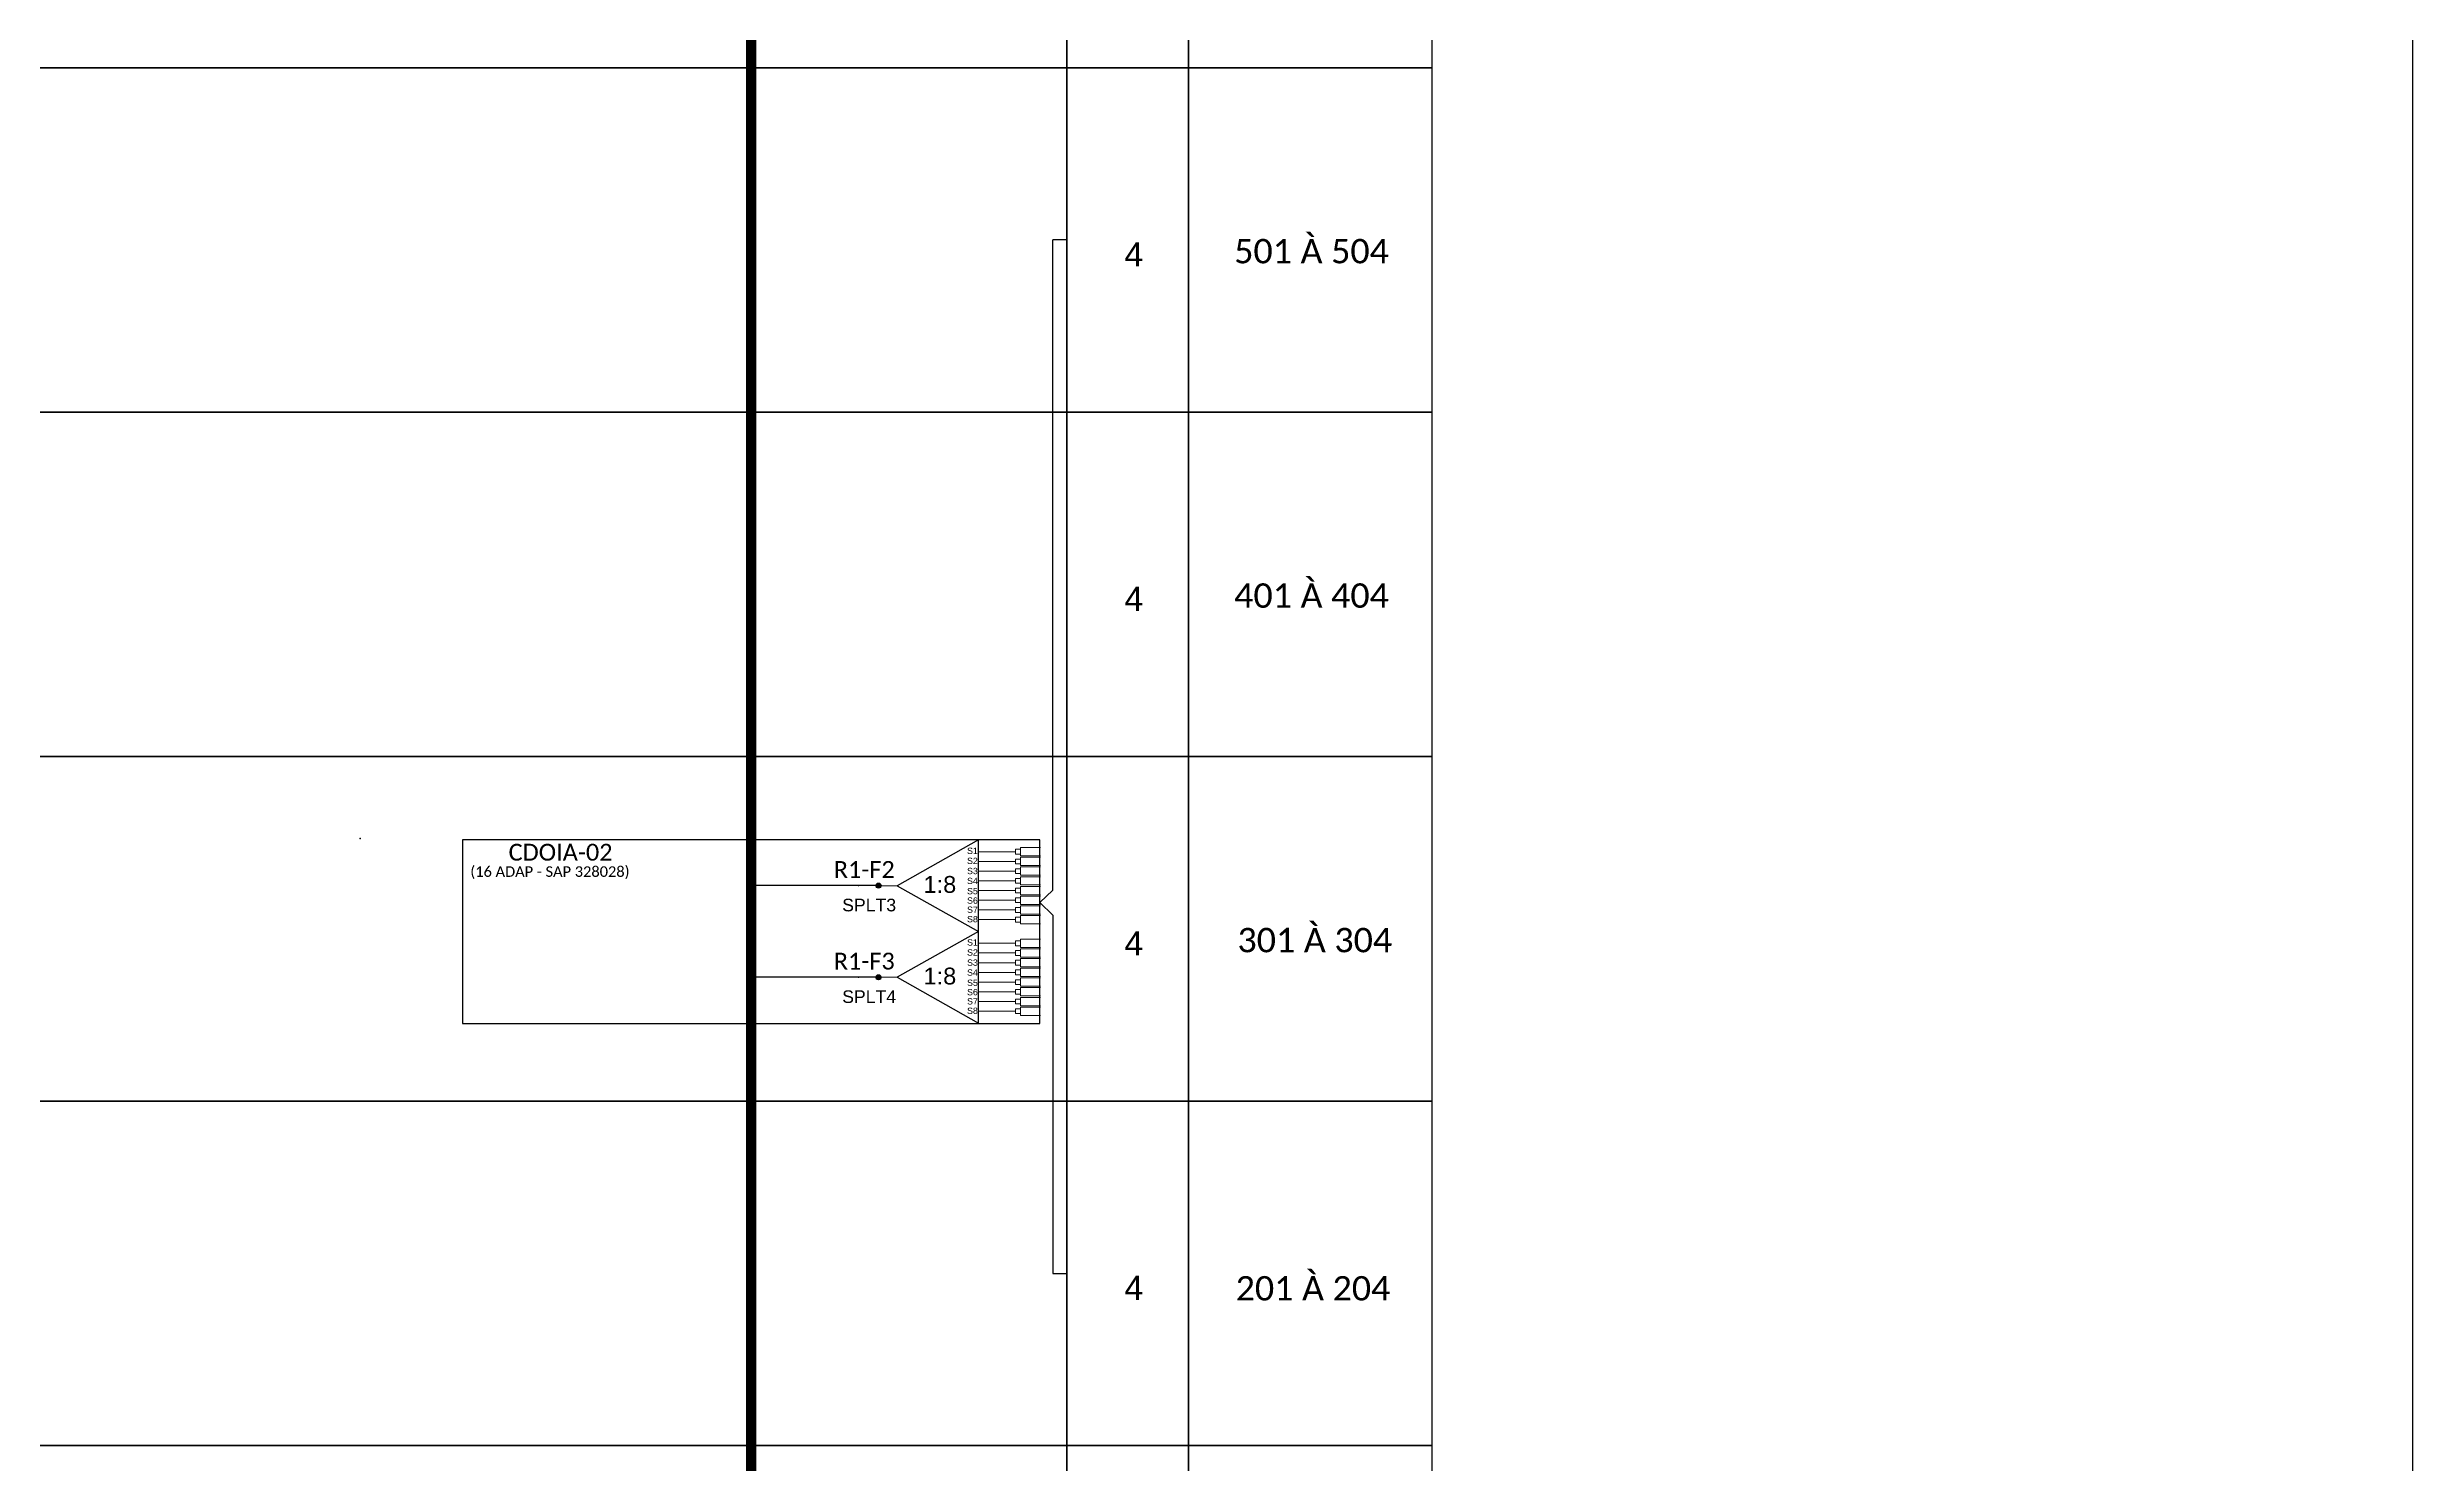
# Model space of a CAD drawing. Header units: inches. Extents: x 1611 to 3397, y 1190 to 1784.
# Drawn here: x 3171.9 to 3396.8, y 1347.4 to 1482.1 of the extents above; entities that cross this region are included whole.
import ezdxf
from ezdxf.enums import TextEntityAlignment as Align

# ---------------------------------------------------------------- set-up
doc = ezdxf.new("R2010")
doc.units = ezdxf.units.IN
doc.header["$MEASUREMENT"] = 0
doc.styles.add('ARIAL', font='arial.ttf')
doc.styles.add('WMF-Calibri0', font='calibri.ttf')

# ---------------------------------------------------------------- blocks, each defined once
blk = doc.blocks.new('A$C415C251F')
at = {"color": 3}
blk.add_point((0, 0), dxfattribs=at)
blk = doc.blocks.new('LEG_CDOIA8_C-SPLT_ESQ')
at = {"color": 3, "extrusion": (0, 0, -1), "xscale": -1, "zscale": -1}
blk.add_blockref('A$C415C251F', (0, 0), dxfattribs=at)
at = {"color": 1, "style": 'WMF-Calibri0', "flags": 4}
blk.add_attdef('CDO', (21.44, -2.61), '', height=2, dxfattribs=at)
blk.add_attdef('MODELO', text='', height=1.5, dxfattribs=at).set_placement((22.54, -4.54), align=Align.CENTER)
at = {"style": 'ARIAL', "flags": 4}
blk.add_attdef('SPLITAGEM', text='', height=1.5, dxfattribs=at).set_placement((18.61, -12.59), align=Align.CENTER)
blk = doc.blocks.new('SPLT_1-8_SC-APC')
at = {"color": 1}
blk.add_lwpolyline([(-7.37, -2.1), (-17.04, -7.55), (-7.37, -13), (-7.37, -2.1)], dxfattribs=at)
at = {"color": 3, "lineweight": 0}
for points in [[(-2.99, -3.51), (-7.37, -3.51)], [(-7.37, -4.66), (-2.99, -4.66)], [(-2.41, -3.02), (-2.41, -4)], [(-2.41, -3.02), (0, -3.02)], [(-2.41, -4), (0, -4)], [(-2.41, -4.17), (-2.41, -5.16)], [(-2.41, -4.17), (0, -4.17)], [(-2.41, -5.16), (0, -5.16)], [(-2.41, -5.32), (-2.41, -6.31)], [(-2.41, -5.32), (0, -5.32)], [(-7.37, -5.82), (-2.99, -5.82)], [(-7.37, -6.97), (-2.99, -6.97)], [(-7.37, -8.12), (-2.99, -8.12)], [(-2.41, -6.31), (0, -6.31)], [(-2.41, -6.48), (-2.41, -7.46)], [(-2.41, -6.48), (0, -6.48)], [(-2.41, -7.46), (0, -7.46)], [(-2.41, -7.63), (-2.41, -8.62)], [(-2.41, -7.63), (0, -7.63)], [(-7.37, -9.28), (-2.99, -9.28)], [(-7.37, -10.43), (-2.99, -10.43)], [(-2.41, -8.62), (0, -8.62)], [(-2.41, -8.78), (-2.41, -9.77)], [(-2.41, -8.78), (0, -8.78)], [(-2.41, -9.77), (0, -9.77)], [(-2.41, -9.94), (-2.41, -10.92)], [(-2.41, -9.94), (0, -9.94)], [(-2.41, -10.92), (0, -10.92)], [(-2.41, -11.09), (-2.41, -12.08)], [(-2.41, -11.09), (0, -11.09)], [(-7.37, -11.58), (-2.99, -11.58)], [(-2.41, -12.08), (0, -12.08)]]:
    blk.add_lwpolyline(points, dxfattribs=at)
for points in [[(-2.99, -3.22), (-2.41, -3.22), (-2.41, -3.8), (-2.99, -3.8)], [(-2.99, -4.38), (-2.41, -4.38), (-2.41, -4.95), (-2.99, -4.95)], [(-2.99, -5.53), (-2.41, -5.53), (-2.41, -6.1), (-2.99, -6.1)], [(-2.99, -6.68), (-2.41, -6.68), (-2.41, -7.26), (-2.99, -7.26)], [(-2.99, -7.84), (-2.41, -7.84), (-2.41, -8.41), (-2.99, -8.41)], [(-2.99, -8.99), (-2.41, -8.99), (-2.41, -9.56), (-2.99, -9.56)], [(-2.99, -10.14), (-2.41, -10.14), (-2.41, -10.72), (-2.99, -10.72)], [(-2.99, -11.3), (-2.41, -11.3), (-2.41, -11.87), (-2.99, -11.87)]]:
    blk.add_lwpolyline(points, close=True, dxfattribs=at)
at = {"color": 1, "lineweight": 0}
blk.add_lwpolyline([(-17.04, -7.55), (-19.26, -7.55)], dxfattribs=at)
at = {"color": 1, "style": 'ARIAL'}
for s, height, p in [('S1', 0.75, (-8.74, -3.78)), ('S2', 0.75, (-8.74, -4.97)), ('S3', 0.75, (-8.74, -6.18)), ('1:8', 2, (-13.91, -8.4)), ('S4', 0.75, (-8.74, -7.36)), ('S5', 0.75, (-8.74, -8.57)), ('S6', 0.75, (-8.74, -9.69)), ('S7', 0.75, (-8.74, -10.78)), ('S8', 0.75, (-8.74, -11.9))]:
    blk.add_text(s, height=height, dxfattribs=at).set_placement(p)
blk = doc.blocks.new('SPLITTER_')
blk.add_point((0, 0))
at = {"style": 'ARIAL', "flags": 4}
blk.add_attdef('SPLT', (0, -3.26), '', height=1.5, dxfattribs=at)

msp = doc.modelspace()

# ---------------------------------------------------------------- hatches: boundary and pattern name
h = msp.add_hatch(color=3)
h.dxf.hatch_style = 1
edge = h.paths.add_edge_path()
edge.add_arc((3250.93, 1402.38), 0.242, 0, 360)
h = msp.add_hatch(color=3)
h.dxf.hatch_style = 1
edge = h.paths.add_edge_path()
edge.add_arc((3250.93, 1393.66), 0.242, 0, 360)

# ---------------------------------------------------------------- linework, layer by layer
at = {"color": 5}
for p, q in [((3250.93, 1402.38), (3238.91, 1402.38)), ((3250.93, 1393.66), (3238.91, 1393.66))]:
    msp.add_line(p, q, dxfattribs=at)
msp.add_lwpolyline([(2558.19, 1190.38), (3396.76, 1190.38), (3396.76, 1784.38), (2558.19, 1784.38), (2558.19, 1190.38)])
at = {"color": 5, "const_width": 1}
msp.add_lwpolyline([(3238.82, 1691.84), (3238.82, 1254.05), (3229.04, 1254.05)], dxfattribs=at)
for points in [[(3039.8, 1512.87), (3268.83, 1512.87), (3268.83, 1480.12), (3039.8, 1480.12)], [(3268.83, 1512.87), (3280.4, 1512.87), (3280.4, 1480.12), (3268.83, 1480.12)], [(3280.4, 1512.87), (3303.54, 1512.87), (3303.54, 1480.12), (3280.4, 1480.12)], [(3039.8, 1480.12), (3268.83, 1480.12), (3268.83, 1447.38), (3039.8, 1447.38)], [(3268.83, 1480.12), (3280.4, 1480.12), (3280.4, 1447.38), (3268.83, 1447.38)], [(3280.4, 1480.12), (3303.54, 1480.12), (3303.54, 1447.38), (3280.4, 1447.38)], [(3039.8, 1447.38), (3268.83, 1447.38), (3268.83, 1414.64), (3039.8, 1414.64)], [(3268.83, 1447.38), (3280.4, 1447.38), (3280.4, 1414.64), (3268.83, 1414.64)], [(3280.4, 1447.38), (3303.54, 1447.38), (3303.54, 1414.64), (3280.4, 1414.64)], [(3039.8, 1414.64), (3268.83, 1414.64), (3268.83, 1381.89), (3039.8, 1381.89)], [(3268.83, 1414.64), (3280.4, 1414.64), (3280.4, 1381.89), (3268.83, 1381.89)], [(3280.4, 1414.64), (3303.54, 1414.64), (3303.54, 1381.89), (3280.4, 1381.89)], [(3039.8, 1381.89), (3268.83, 1381.89), (3268.83, 1349.15), (3039.8, 1349.15)], [(3268.83, 1381.89), (3280.4, 1381.89), (3280.4, 1349.15), (3268.83, 1349.15)], [(3280.4, 1381.89), (3303.54, 1381.89), (3303.54, 1349.15), (3280.4, 1349.15)], [(3039.8, 1349.15), (3268.83, 1349.15), (3268.83, 1316.41), (3039.8, 1316.41)], [(3268.83, 1349.15), (3280.4, 1349.15), (3280.4, 1316.41), (3268.83, 1316.41)], [(3280.4, 1349.15), (3303.54, 1349.15), (3303.54, 1316.41), (3280.4, 1316.41)]]:
    msp.add_lwpolyline(points, close=True)
at = {"color": 3}
for points in [[(3267.51, 1401.94), (3267.51, 1463.75)], [(3268.83, 1463.75), (3267.51, 1463.75)], [(3267.51, 1401.94), (3266.28, 1400.76), (3267.51, 1399.58)], [(3267.51, 1399.58), (3267.51, 1365.52)], [(3267.51, 1365.52), (3268.83, 1365.52)]]:
    msp.add_lwpolyline(points, dxfattribs=at)
at = {"color": 1}
msp.add_lwpolyline([(3266.28, 1406.74), (3211.38, 1406.74), (3211.38, 1389.28), (3266.28, 1389.28)], close=True, dxfattribs=at)
at = {"color": 3}
for centre in [(3250.93, 1402.38), (3250.93, 1393.66)]:
    msp.add_circle(centre, 0.242, dxfattribs=at)

# ---------------------------------------------------------------- block references
ref = msp.add_blockref('LEG_CDOIA8_C-SPLT_ESQ', (3201.67, 1406.84), dxfattribs=dict(at, xscale=0.8000000000465661, yscale=0.7999999999883585, zscale=0.8))
ref.add_attrib('CDO', 'CDOIA-02', (3215.77, 1404.75), dxfattribs={"color": 1, "height": 1.6, "style": 'WMF-Calibri0'})
ref.add_attrib('MODELO', '(16 ADAP - SAP 328028)', dxfattribs={"color": 1, "height": 1, "style": 'WMF-Calibri0'}).set_placement((3219.7, 1403.21), align=Align.CENTER)
at = {"color": 3, "xscale": 0.8000000000465661, "yscale": 0.7999999999883585, "zscale": 0.8}
for p in [(3266.34, 1408.41), (3266.34, 1399.7)]:
    msp.add_blockref('SPLT_1-8_SC-APC', p, dxfattribs=at)
ref = msp.add_blockref('SPLITTER_', (3249.03, 1402.38), dxfattribs=dict(xscale=0.8000000000465661, yscale=0.7999999999883585, zscale=0.8))
ref.add_attrib('SPLT', 'SPLT3', (3247.48, 1399.93), dxfattribs={"height": 1.2, "style": 'ARIAL'})
ref = msp.add_blockref('SPLITTER_', (3249.03, 1393.66), dxfattribs=dict(xscale=0.8000000000465661, yscale=0.7999999999883585, zscale=0.8))
ref.add_attrib('SPLT', 'SPLT4', (3247.48, 1391.22), dxfattribs={"height": 1.2, "style": 'ARIAL'})

# ---------------------------------------------------------------- texts
at = {"style": 'WMF-Calibri0'}
for s, p in [('501 À 504', (3284.74, 1461.53)), ('401 À 404', (3284.74, 1428.79)), ('301 À 304', (3285.05, 1396.04)), ('201 À 204', (3284.88, 1362.94))]:
    msp.add_text(s, height=2.317, dxfattribs=at).set_placement(p)
at = {"color": 5, "style": 'WMF-Calibri0'}
for s, p in [('R1-F2', (3246.68, 1403.11)), ('R1-F3', (3246.68, 1394.4))]:
    msp.add_text(s, height=1.6, dxfattribs=at).set_placement(p)
at = {"style": 'ARIAL', "flags": 12}
for p in [(3275.2, 1462.38), (3275.2, 1429.64), (3275.2, 1396.89), (3275.2, 1364.15)]:
    msp.add_attdef('4', text='XX', height=2.3, dxfattribs=at).set_placement(p, align=Align.MIDDLE_CENTER)

doc.saveas('drawing.dxf')
